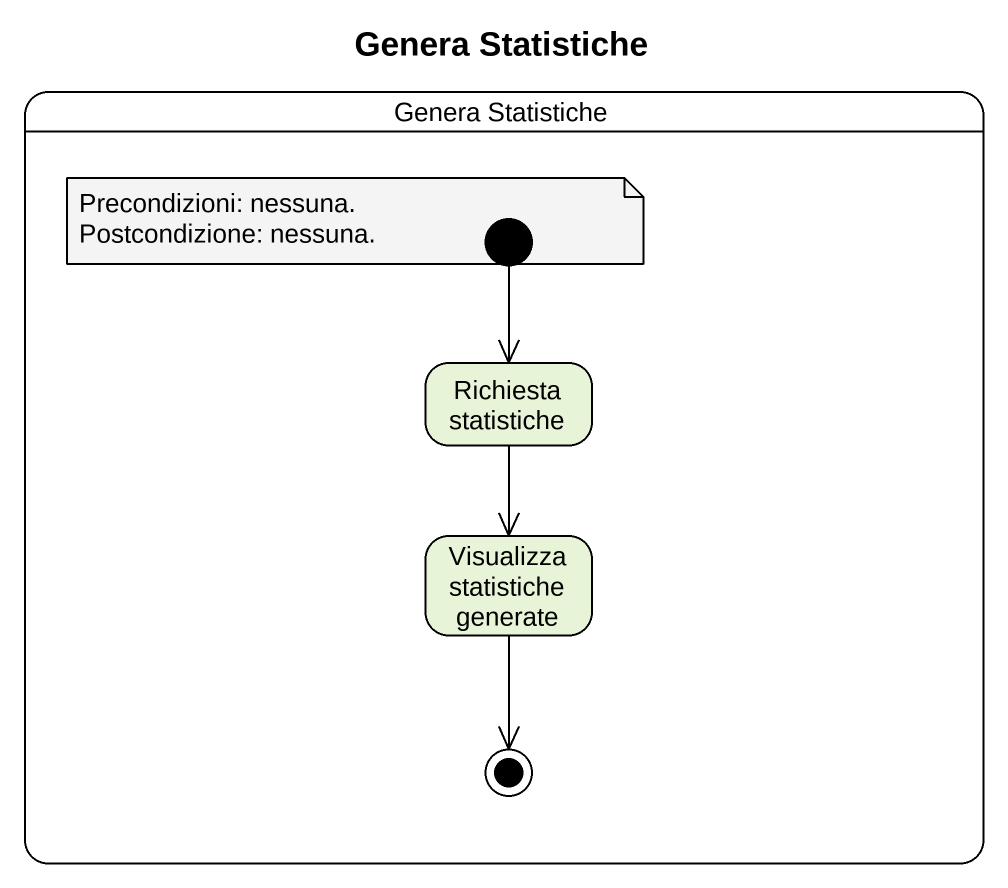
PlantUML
@startuml
title Genera Statistiche
hide empty description
state "Genera Statistiche" as Genera_Statistiche {
  state "Richiesta statistiche" as Richiesta_statistiche
  state "Visualizza statistiche generate" as Visualizza_statistiche
  [*] --> Richiesta_statistiche
  Visualizza_statistiche --> [*]
}
Richiesta_statistiche --> Visualizza_statistiche
note as N1
  Precondizioni: nessuna.
  Postcondizione: nessuna.
end note
@enduml
